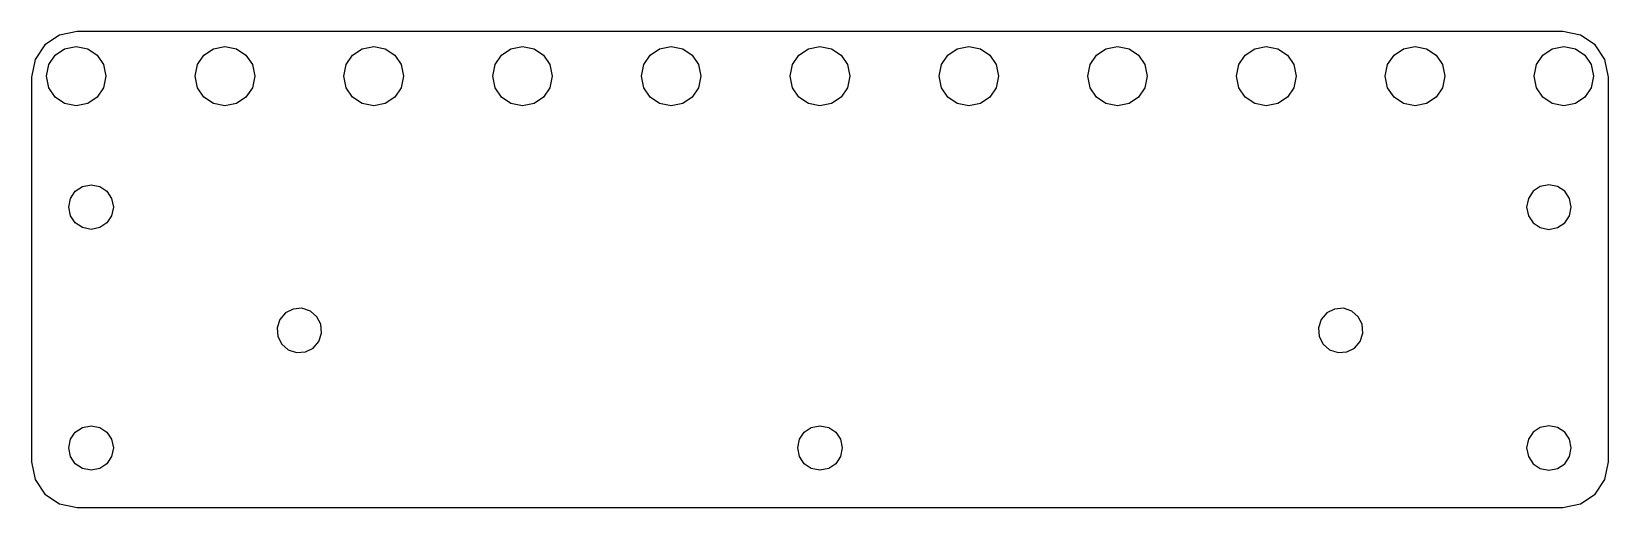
# Model space of a CAD drawing. Extents: x -53 to 53, y -18 to 14.
import ezdxf

# ---------------------------------------------------------------- set-up
doc = ezdxf.new("R2010")
doc.units = 0
doc.layers.add('Layer_1', color=7, linetype='CONTINUOUS')

msp = doc.modelspace()

# ---------------------------------------------------------------- linework, layer by layer
at = {"layer": 'Layer_1', "color": 7}
for p, q in [((-49.930454, 14.000002), (-51.127482, 13.75952)), ((-24.965227, 14.000002), (-49.930454, 14.000002)), ((0, 14.000002), (-24.965227, 14.000002)), ((24.965227, 14.000002), (0, 14.000002)), ((49.930454, 14.000002), (24.965227, 14.000002)), ((51.127482, 13.75952), (49.930454, 14.000002)), ((-52.102924, 13.10293), (-52.75952, 12.127485)), ((-51.127482, 13.75952), (-52.102924, 13.10293)), ((-51.414172, 12.414195), (-50.77845, 12.842806)), ((-50.77845, 12.842806), (-49.999959, 12.999975)), ((-49.999959, 12.999975), (-49.221469, 12.842806)), ((-49.221469, 12.842806), (-48.585744, 12.414195)), ((-41.414198, 12.414195), (-40.778472, 12.842806)), ((-40.778472, 12.842806), (-39.999982, 12.999975)), ((-39.999982, 12.999975), (-39.221492, 12.842806)), ((-39.221492, 12.842806), (-38.585769, 12.414195)), ((-31.41422, 12.414195), (-30.778498, 12.842806)), ((-30.778498, 12.842806), (-30.000008, 12.999975)), ((-30.000008, 12.999975), (-29.221517, 12.842806)), ((-29.221517, 12.842806), (-28.585795, 12.414195)), ((-21.41422, 12.414195), (-20.778497, 12.842806)), ((-20.778497, 12.842806), (-20.000007, 12.999975)), ((-20.000007, 12.999975), (-19.221517, 12.842806)), ((-19.221517, 12.842806), (-18.585793, 12.414195)), ((-11.414212, 12.414195), (-10.778488, 12.842806)), ((-10.778488, 12.842806), (-9.999998, 12.999975)), ((-9.999998, 12.999975), (-9.221508, 12.842806)), ((-9.221508, 12.842806), (-8.585784, 12.414195)), ((-1.414236, 12.414195), (-0.778512, 12.842806)), ((-0.778512, 12.842806), (-0.000022, 12.999975)), ((-0.000022, 12.999975), (0.778468, 12.842806)), ((0.778468, 12.842806), (1.414191, 12.414195)), ((8.585773, 12.414195), (9.221497, 12.842806)), ((9.221497, 12.842806), (9.999987, 12.999975)), ((9.999987, 12.999975), (10.778477, 12.842806)), ((10.778477, 12.842806), (11.414201, 12.414195)), ((18.585784, 12.414195), (19.221508, 12.842806)), ((19.221508, 12.842806), (19.999998, 12.999975)), ((19.999998, 12.999975), (20.778488, 12.842806)), ((20.778488, 12.842806), (21.414212, 12.414195)), ((28.585795, 12.414195), (29.221517, 12.842806)), ((29.221517, 12.842806), (30.000008, 12.999975)), ((30.000008, 12.999975), (30.778498, 12.842806)), ((30.778498, 12.842806), (31.41422, 12.414195)), ((38.585769, 12.414195), (39.221492, 12.842806)), ((39.221492, 12.842806), (39.999982, 12.999975)), ((39.999982, 12.999975), (40.778472, 12.842806)), ((40.778472, 12.842806), (41.414198, 12.414195)), ((48.585778, 12.414195), (49.221503, 12.842806)), ((49.221503, 12.842806), (49.999993, 12.999975)), ((49.999993, 12.999975), (50.778483, 12.842806)), ((50.778483, 12.842806), (51.414206, 12.414195)), ((52.102924, 13.10293), (51.127482, 13.75952)), ((52.75952, 12.127485), (52.102924, 13.10293)), ((-52.75952, 12.127485), (-52.999998, 10.930468)), ((-51.999958, 10.999979), (-51.842789, 11.778461)), ((-51.842789, 11.778461), (-51.414172, 12.414195)), ((-48.585744, 12.414195), (-48.157127, 11.778461)), ((-48.157127, 11.778461), (-47.999958, 10.999979)), ((-41.999984, 10.999979), (-41.842814, 11.778461)), ((-41.842814, 11.778461), (-41.414198, 12.414195)), ((-38.585769, 12.414195), (-38.157153, 11.778461)), ((-38.157153, 11.778461), (-37.999983, 10.999979)), ((-32.000007, 10.999979), (-31.842837, 11.778461)), ((-31.842837, 11.778461), (-31.41422, 12.414195)), ((-28.585795, 12.414195), (-28.157177, 11.778461)), ((-28.157177, 11.778461), (-28.000008, 10.999979)), ((-22.000007, 10.999979), (-21.842837, 11.778461)), ((-21.842837, 11.778461), (-21.41422, 12.414195)), ((-18.585793, 12.414195), (-18.157176, 11.778461)), ((-18.157176, 11.778461), (-18.000007, 10.999979)), ((-11.999998, 10.999979), (-11.842829, 11.778461)), ((-11.842829, 11.778461), (-11.414212, 12.414195)), ((-8.585784, 12.414195), (-8.157167, 11.778461)), ((-8.157167, 11.778461), (-7.999998, 10.999979)), ((-2.000022, 10.999979), (-1.842853, 11.778461)), ((-1.842853, 11.778461), (-1.414236, 12.414195)), ((1.414191, 12.414195), (1.842808, 11.778461)), ((1.842808, 11.778461), (1.999978, 10.999979)), ((7.999987, 10.999979), (8.157156, 11.778461)), ((8.157156, 11.778461), (8.585773, 12.414195)), ((11.414201, 12.414195), (11.842818, 11.778461)), ((11.842818, 11.778461), (11.999987, 10.999979)), ((17.999998, 10.999979), (18.157167, 11.778461)), ((18.157167, 11.778461), (18.585784, 12.414195)), ((21.414212, 12.414195), (21.842829, 11.778461)), ((21.842829, 11.778461), (21.999998, 10.999979)), ((28.000008, 10.999979), (28.157177, 11.778461)), ((28.157177, 11.778461), (28.585795, 12.414195)), ((31.41422, 12.414195), (31.842837, 11.778461)), ((31.842837, 11.778461), (32.000007, 10.999979)), ((37.999983, 10.999979), (38.157153, 11.778461)), ((38.157153, 11.778461), (38.585769, 12.414195)), ((41.414198, 12.414195), (41.842814, 11.778461)), ((41.842814, 11.778461), (41.999984, 10.999979)), ((47.999991, 10.999979), (48.157161, 11.778461)), ((48.157161, 11.778461), (48.585778, 12.414195)), ((51.414206, 12.414195), (51.842822, 11.778461)), ((51.842822, 11.778461), (51.999992, 10.999979)), ((52.999998, 10.930468), (52.75952, 12.127485)), ((-52.999998, 10.930468), (-52.999998, 4.465237)), ((-51.842789, 10.221498), (-51.999958, 10.999979)), ((-47.999958, 10.999979), (-48.15713, 10.221498)), ((-41.842811, 10.221498), (-41.999984, 10.999979)), ((-37.999983, 10.999979), (-38.157153, 10.221498)), ((-31.842837, 10.221498), (-32.000007, 10.999979)), ((-28.000008, 10.999979), (-28.157179, 10.221498)), ((-21.842836, 10.221498), (-22.000007, 10.999979)), ((-18.000007, 10.999979), (-18.157178, 10.221498)), ((-11.842827, 10.221498), (-11.999998, 10.999979)), ((-7.999998, 10.999979), (-8.157169, 10.221498)), ((-1.842851, 10.221498), (-2.000022, 10.999979)), ((1.999978, 10.999979), (1.842807, 10.221498)), ((8.157158, 10.221498), (7.999987, 10.999979)), ((11.999987, 10.999979), (11.842816, 10.221498)), ((18.157169, 10.221498), (17.999998, 10.999979)), ((21.999998, 10.999979), (21.842827, 10.221498)), ((28.157179, 10.221498), (28.000008, 10.999979)), ((32.000007, 10.999979), (31.842837, 10.221498)), ((38.157153, 10.221498), (37.999983, 10.999979)), ((41.999984, 10.999979), (41.842811, 10.221498)), ((48.157164, 10.221498), (47.999991, 10.999979)), ((51.999992, 10.999979), (51.842822, 10.221498)), ((52.999998, 4.465237), (52.999998, 10.930468)), ((-51.414172, 9.585764), (-51.842789, 10.221498)), ((-50.77845, 9.157153), (-51.414172, 9.585764)), ((-48.585747, 9.585764), (-49.221469, 9.157153)), ((-48.15713, 10.221498), (-48.585747, 9.585764)), ((-41.414195, 9.585764), (-41.842811, 10.221498)), ((-40.778472, 9.157153), (-41.414195, 9.585764)), ((-38.585769, 9.585764), (-39.221492, 9.157153)), ((-38.157153, 10.221498), (-38.585769, 9.585764)), ((-31.41422, 9.585764), (-31.842837, 10.221498)), ((-30.778498, 9.157153), (-31.41422, 9.585764)), ((-28.585795, 9.585764), (-29.221517, 9.157153)), ((-28.157179, 10.221498), (-28.585795, 9.585764)), ((-21.414219, 9.585764), (-21.842836, 10.221498)), ((-20.778496, 9.157153), (-21.414219, 9.585764)), ((-18.585794, 9.585764), (-19.221517, 9.157153)), ((-18.157178, 10.221498), (-18.585794, 9.585764)), ((-11.41421, 9.585764), (-11.842827, 10.221498)), ((-10.778487, 9.157153), (-11.41421, 9.585764)), ((-8.585786, 9.585764), (-9.221509, 9.157153)), ((-8.157169, 10.221498), (-8.585786, 9.585764)), ((-1.414234, 9.585764), (-1.842851, 10.221498)), ((-0.778512, 9.157153), (-1.414234, 9.585764)), ((1.41419, 9.585764), (0.778467, 9.157153)), ((1.842807, 10.221498), (1.41419, 9.585764)), ((8.585775, 9.585764), (8.157158, 10.221498)), ((9.221498, 9.157153), (8.585775, 9.585764)), ((11.414199, 9.585764), (10.778476, 9.157153)), ((11.842816, 10.221498), (11.414199, 9.585764)), ((18.585786, 9.585764), (18.157169, 10.221498)), ((19.221509, 9.157153), (18.585786, 9.585764)), ((21.41421, 9.585764), (20.778487, 9.157153)), ((21.842827, 10.221498), (21.41421, 9.585764)), ((28.585795, 9.585764), (28.157179, 10.221498)), ((29.221517, 9.157153), (28.585795, 9.585764)), ((31.41422, 9.585764), (30.778498, 9.157153)), ((31.842837, 10.221498), (31.41422, 9.585764)), ((38.585769, 9.585764), (38.157153, 10.221498)), ((39.221492, 9.157153), (38.585769, 9.585764)), ((41.414195, 9.585764), (40.778472, 9.157153)), ((41.842811, 10.221498), (41.414195, 9.585764)), ((48.58578, 9.585764), (48.157164, 10.221498)), ((49.221503, 9.157153), (48.58578, 9.585764)), ((51.414206, 9.585764), (50.778483, 9.157153)), ((51.842822, 10.221498), (51.414206, 9.585764)), ((-49.999959, 8.999983), (-50.77845, 9.157153)), ((-49.221469, 9.157153), (-49.999959, 8.999983)), ((-39.999982, 8.999983), (-40.778472, 9.157153)), ((-39.221492, 9.157153), (-39.999982, 8.999983)), ((-30.000008, 8.999983), (-30.778498, 9.157153)), ((-29.221517, 9.157153), (-30.000008, 8.999983)), ((-20.000007, 8.999983), (-20.778496, 9.157153)), ((-19.221517, 9.157153), (-20.000007, 8.999983)), ((-9.999998, 8.999983), (-10.778487, 9.157153)), ((-9.221509, 9.157153), (-9.999998, 8.999983)), ((-0.000022, 8.999983), (-0.778512, 9.157153)), ((0.778467, 9.157153), (-0.000022, 8.999983)), ((9.999987, 8.999983), (9.221498, 9.157153)), ((10.778476, 9.157153), (9.999987, 8.999983)), ((19.999998, 8.999983), (19.221509, 9.157153)), ((20.778487, 9.157153), (19.999998, 8.999983)), ((30.000008, 8.999983), (29.221517, 9.157153)), ((30.778498, 9.157153), (30.000008, 8.999983)), ((39.999982, 8.999983), (39.221492, 9.157153)), ((40.778472, 9.157153), (39.999982, 8.999983)), ((49.999993, 8.999983), (49.221503, 9.157153)), ((50.778483, 9.157153), (49.999993, 8.999983)), ((-52.999998, 4.465237), (-52.999998, -1.999995)), ((52.999998, -1.999995), (52.999998, 4.465237)), ((-50.382139, 2.783841), (-50.060677, 3.260628)), ((-50.060677, 3.260628), (-49.583885, 3.582079)), ((-49.583885, 3.582079), (-49.000021, 3.699963)), ((-49.000021, 3.699963), (-48.416156, 3.582079)), ((-48.416156, 3.582079), (-47.939365, 3.260628)), ((-47.939365, 3.260628), (-47.617902, 2.783841)), ((47.939328, 3.260628), (47.617865, 2.783841)), ((48.41612, 3.582079), (47.939328, 3.260628)), ((48.999984, 3.699963), (48.41612, 3.582079)), ((49.583848, 3.582079), (48.999984, 3.699963)), ((50.06064, 3.260628), (49.583848, 3.582079)), ((50.382102, 2.783841), (50.06064, 3.260628)), ((-50.50002, 2.19998), (-50.382139, 2.783841)), ((-50.382147, 1.616119), (-50.50002, 2.19998)), ((-47.617902, 2.783841), (-47.500021, 2.19998)), ((-47.500021, 2.19998), (-47.617894, 1.616119)), ((47.617865, 2.783841), (47.499984, 2.19998)), ((47.499984, 2.19998), (47.617857, 1.616119)), ((50.499984, 2.19998), (50.382102, 2.783841)), ((50.382111, 1.616119), (50.499984, 2.19998)), ((-50.060685, 1.139304), (-50.382147, 1.616119)), ((-49.58389, 0.817853), (-50.060685, 1.139304)), ((-47.939356, 1.139304), (-48.416151, 0.817853)), ((-47.617894, 1.616119), (-47.939356, 1.139304)), ((47.617857, 1.616119), (47.939319, 1.139304)), ((47.939319, 1.139304), (48.416114, 0.817853)), ((49.583854, 0.817853), (50.060648, 1.139304)), ((50.060648, 1.139304), (50.382111, 1.616119)), ((-49.000021, 0.699969), (-49.58389, 0.817853)), ((-48.416151, 0.817853), (-49.000021, 0.699969)), ((48.416114, 0.817853), (48.999984, 0.699969)), ((48.999984, 0.699969), (49.583854, 0.817853)), ((-52.999998, -1.999995), (-52.999998, -8.465226)), ((52.999998, -8.465226), (52.999998, -1.999995)), ((-35.925767, -4.919768), (-36.302107, -5.354576)), ((-35.413854, -4.657836), (-35.925767, -4.919768)), ((-34.820059, -4.610846), (-35.413854, -4.657836)), ((-34.254547, -4.797921), (-34.820059, -4.610846)), ((-33.819758, -5.174248), (-34.254547, -4.797921)), ((-33.557818, -5.686183), (-33.819758, -5.174248)), ((34.074211, -4.919779), (33.69787, -5.354586)), ((34.586124, -4.657847), (34.074211, -4.919779)), ((35.179922, -4.610857), (34.586124, -4.657847)), ((35.745434, -4.797932), (35.179922, -4.610857)), ((36.180223, -5.17426), (35.745434, -4.797932)), ((36.442164, -5.686194), (36.180223, -5.17426)), ((-36.302107, -5.354576), (-36.489172, -5.92008)), ((-36.489172, -5.92008), (-36.44219, -6.513865)), ((-33.697901, -6.845473), (-33.510837, -6.279968)), ((-33.510837, -6.279968), (-33.557818, -5.686183)), ((33.69787, -5.354586), (33.510807, -5.920091)), ((33.510807, -5.920091), (33.557795, -6.513877)), ((36.302072, -6.845483), (36.489144, -6.27998)), ((36.489144, -6.27998), (36.442164, -5.686194)), ((-36.44219, -6.513865), (-36.18025, -7.0258)), ((-36.18025, -7.0258), (-35.745462, -7.402127)), ((-35.745462, -7.402127), (-35.17995, -7.589203)), ((-34.586154, -7.542213), (-34.074241, -7.28028)), ((-34.074241, -7.28028), (-33.697901, -6.845473)), ((33.557795, -6.513877), (33.819742, -7.025784)), ((33.819742, -7.025784), (34.254529, -7.402111)), ((34.254529, -7.402111), (34.820035, -7.589186)), ((35.413824, -7.542195), (35.925732, -7.280262)), ((35.925732, -7.280262), (36.302072, -6.845483)), ((-52.999998, -8.465226), (-52.999998, -14.930457)), ((-35.17995, -7.589203), (-34.586154, -7.542213)), ((34.820035, -7.589186), (35.413824, -7.542195)), ((52.999998, -14.930457), (52.999998, -8.465226)), ((-50.060685, -12.939323), (-49.58389, -12.617872)), ((-49.58389, -12.617872), (-49.000021, -12.499988)), ((-49.000021, -12.499988), (-48.416151, -12.617872)), ((-48.416151, -12.617872), (-47.939356, -12.939323)), ((-1.060686, -12.939323), (-0.583893, -12.617872)), ((-0.583893, -12.617872), (-0.000022, -12.499988)), ((-0.000022, -12.499988), (0.583848, -12.617872)), ((0.583848, -12.617872), (1.060642, -12.939323)), ((48.416114, -12.617872), (47.939319, -12.939323)), ((48.999984, -12.499988), (48.416114, -12.617872)), ((49.583854, -12.617872), (48.999984, -12.499988)), ((50.060648, -12.939323), (49.583854, -12.617872)), ((-50.50002, -13.999999), (-50.382147, -13.416138)), ((-50.382147, -13.416138), (-50.060685, -12.939323)), ((-47.939356, -12.939323), (-47.617894, -13.416138)), ((-47.617894, -13.416138), (-47.500021, -13.999999)), ((-1.500022, -13.999999), (-1.382148, -13.416138)), ((-1.382148, -13.416138), (-1.060686, -12.939323)), ((1.060642, -12.939323), (1.382103, -13.416138)), ((1.382103, -13.416138), (1.499978, -13.999999)), ((47.617857, -13.416138), (47.499984, -13.999999)), ((47.939319, -12.939323), (47.617857, -13.416138)), ((50.382111, -13.416138), (50.060648, -12.939323)), ((50.499984, -13.999999), (50.382111, -13.416138)), ((-50.382147, -14.58386), (-50.50002, -13.999999)), ((-50.060685, -15.060675), (-50.382147, -14.58386)), ((-47.617894, -14.58386), (-47.939356, -15.060675)), ((-47.500021, -13.999999), (-47.617894, -14.58386)), ((-1.382148, -14.58386), (-1.500022, -13.999999)), ((-1.060686, -15.060675), (-1.382148, -14.58386)), ((1.382103, -14.58386), (1.060642, -15.060675)), ((1.499978, -13.999999), (1.382103, -14.58386)), ((47.499984, -13.999999), (47.617857, -14.58386)), ((47.617857, -14.58386), (47.939319, -15.060675)), ((50.060648, -15.060675), (50.382111, -14.58386)), ((50.382111, -14.58386), (50.499984, -13.999999)), ((-52.999998, -14.930457), (-52.75952, -16.127475)), ((-49.58389, -15.382126), (-50.060685, -15.060675)), ((-49.000021, -15.50001), (-49.58389, -15.382126)), ((-48.416151, -15.382126), (-49.000021, -15.50001)), ((-47.939356, -15.060675), (-48.416151, -15.382126)), ((-0.583893, -15.382126), (-1.060686, -15.060675)), ((-0.000022, -15.50001), (-0.583893, -15.382126)), ((0.583848, -15.382126), (-0.000022, -15.50001)), ((1.060642, -15.060675), (0.583848, -15.382126)), ((47.939319, -15.060675), (48.416114, -15.382126)), ((48.416114, -15.382126), (48.999984, -15.50001)), ((48.999984, -15.50001), (49.583854, -15.382126)), ((49.583854, -15.382126), (50.060648, -15.060675)), ((52.75952, -16.127475), (52.999998, -14.930457)), ((-52.75952, -16.127475), (-52.102924, -17.102919)), ((52.102924, -17.102919), (52.75952, -16.127475)), ((-52.102924, -17.102919), (-51.127482, -17.759509)), ((-51.127482, -17.759509), (-49.930454, -17.999991)), ((-49.930454, -17.999991), (-24.965227, -17.999991)), ((-24.965227, -17.999991), (0, -17.999991)), ((0, -17.999991), (24.965227, -17.999991)), ((24.965227, -17.999991), (49.930454, -17.999991)), ((49.930454, -17.999991), (51.127482, -17.759509)), ((51.127482, -17.759509), (52.102924, -17.102919))]:
    msp.add_line(p, q, dxfattribs=at)

doc.saveas('drawing.dxf')
